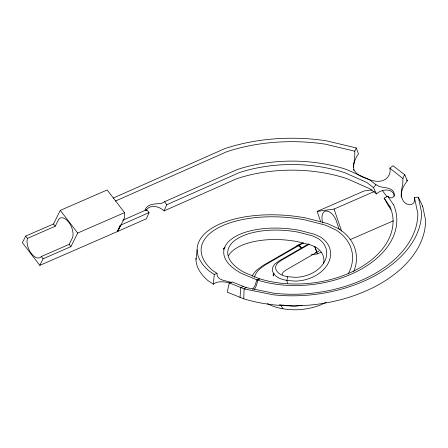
<?xml version="1.0" encoding="UTF-8"?>
<svg xmlns="http://www.w3.org/2000/svg" width="448" height="448" viewBox="0 0 448 448"><rect width="100%" height="100%" fill="white"/><g stroke="black" fill="none" stroke-linecap="round" stroke-linejoin="round"><path stroke-width="0.67" d="M124.572 212.632L124.55 217.806L117.779 231.403L39.81 265.362L22.4 242.698L25.682 236.102L53.508 223.983L60.278 210.386L107.167 189.963L124.572 212.632L77.689 233.055L70.918 246.646L43.092 258.77L39.81 265.362M401.268 197.131C400.719 191.072 403.62 185.343 407.4 180.807L404.818 174.838L392.98 165.715L389.889 168.174A11.564 7.946 -48 0 1 389.161 174.843C384.91 183.831 373.492 181.888 366.195 178.377C359.397 176.501 351.294 171.489 353.836 163.346M243.746 298.816L244.126 288.893L246.165 287.577L274.165 293.266A114.75 73.147 -5.8 0 0 417.833 213.483L414.4 197.35L418.354 197.176L422.638 206.164L425.6 220.074A121.822 77.655 -5.8 0 1 243.746 298.816L227.22 292.13L229.281 282.895L232.417 282.005L246.165 287.577M240.027 297.522L240.71 287.706L243.141 286.524M196.039 258.188A87.522 40.443 5 0 0 207.922 280.566L213.377 284.206L214.262 274.434L216.983 273.353C216.966 281.019 226.257 280.291 231.353 282.52M196.011 259.498L197.126 249.934M273.622 273.767L273.308 275.923L273.941 273.14L273.05 275.033L273.829 273.946M353.836 163.346A11.474 1.999 -82.8 0 0 354.754 151.189L356.261 147.946L326.603 140.857A134.008 77.37 0 0 0 224.918 148.585L113.204 198.072M309.193 244.25L281.142 260.445L277.827 262.937A16.279 9.397 0 0 0 287.728 276.713L286.804 280.437A11.379 3.13 -81 0 1 287.319 283.298M145.387 210.386L145.146 209.888L145.533 208.65L146.67 207.245A11.385 7.039 2.9 0 1 153.597 204.176C157.231 203.325 161.599 204.344 164.618 201.706L166.701 204.764L164.063 210.913C161.314 208.141 157.5 206.517 153.597 206.427A10.517 8.31 23.7 0 0 146.67 209.496L146.104 210.554M414.4 197.35C416.623 206.718 405.037 206.634 402.483 199.276C399.818 194.034 402.192 188.272 402.83 182.857C402.87 179.99 402.578 177.055 404.818 174.838M120.898 225.058L117.354 231.605L119.991 225.456L149.044 212.587L146.67 209.658L122.797 220.237M27.423 238.37L55.25 226.246L58.738 219.246A12.331 6.72 66.5 0 1 68.74 222.214A12.331 6.72 66.5 0 1 72.666 237.378L69.177 244.384L41.35 256.502A12.331 6.72 66.5 0 1 31.349 253.534A12.331 6.72 66.5 0 1 27.423 238.37L25.682 236.102M149.044 212.587L146.406 218.736L117.354 231.605M394.324 196.23C393.344 187.645 381.108 189.05 376.499 193.934L373.442 187.594L375.978 184.71L379.406 186.614L385.868 187.746A11.385 7.022 -3 0 1 392.795 190.798C394.106 192.231 394.677 194.253 393.938 196.101L392.795 197.45L390.981 197.977L389.222 197.456L387.733 196.258L384.171 198.117L388.259 205.598L390.863 209.434M224.694 247.408L223.171 249.161L225.07 247.128M145.992 210.375L146.67 209.658M213.377 284.206C217.017 281.114 222.41 281.618 226.828 282.279A11.234 4.978 6.6 0 1 229.583 283.03M389.967 206.59A89.27 56.907 -5.8 0 1 358.4 268.615A89.27 56.907 -5.8 0 1 259.694 278.818L257.65 280.146A11.418 5.141 -74.9 0 1 254.234 289.744M388.259 205.598L388.623 205.374M301.784 248.366A11.586 6.692 60 0 1 299.432 245.19L265.02 265.059L259.129 269.489A37.862 21.857 0 0 0 254.458 277.25M308.683 243.835L278.712 261.139L275.01 263.928A19.527 11.273 0 0 0 282.156 279.328L286.804 280.437L295.142 281.103A32.721 24.13 -10.8 0 0 327.729 264.135A32.721 24.13 -10.8 0 0 320.454 237.037L314.378 234.214L299.348 230.339A60.502 27.955 5 0 0 231.644 238.952A60.502 27.955 5 0 0 241.601 273.448L257.65 280.146A93.128 59.366 -5.8 0 0 360.634 269.506A93.128 59.366 -5.8 0 0 393.585 204.798M319.133 250.908L286.014 270.032L283.472 271.942A9.75 5.628 0 0 0 282.167 274.758M299.426 245.196L297.147 245.801L262.584 265.754L256.312 270.474A41.115 23.738 0 0 0 252.207 276.203M326.105 302.159L321.423 304.595A53.407 39.39 -10.8 0 1 282.968 308.762A34.597 19.975 0 0 1 267.456 303.587M259.683 278.83L256.844 279.866L255.27 284.894A11.334 6.02 -69 0 1 252.594 289.178M117.348 231.588L117.785 231.386M115.433 201.068L226.761 151.749A130.318 75.242 0 0 1 325.646 144.234L354.749 151.194M164.618 201.706L237.143 169.579A109.553 63.246 0 0 1 346.696 169.579L369.387 179.631L375.978 184.71M166.701 204.764L238.986 172.743A105.862 61.118 0 0 1 344.848 172.743L366.772 182.454L373.442 187.594M164.063 210.913L236.802 178.685A110.23 63.644 0 0 1 347.038 178.685L369.802 188.77L376.499 193.934M320.695 221.788L317.162 211.411L364.05 190.988L372.154 189.857M317.162 211.411L334.057 209.054L374.606 191.391M303.167 242.827L296.845 245.582L298.53 245.347L303.593 243.141M311.293 254.766L317.374 253.921L321.21 252.246M349.972 239.719L393.428 220.791M422.268 206.282L422.638 206.164M315.498 252.571L316.904 252.196L314.586 246.445M302.154 305.329L294.095 306.197L279.322 304.808M287.728 276.718L295.299 277.323A28.98 21.375 -10.8 0 0 324.162 262.293A28.98 21.375 -10.8 0 0 317.722 238.291L312.407 235.822L298.318 232.193A56.47 26.096 5 0 0 235.122 240.229A56.47 26.096 5 0 0 244.418 272.429L259.274 278.684M229.281 282.895L244.126 288.893L273.09 294.778A118.591 75.594 -5.8 0 0 421.574 212.324L418.354 197.176M216.983 273.353L212.464 270.334A83.205 38.444 5 0 1 218.019 227.948A83.205 38.444 5 0 1 305.15 219.906L325.483 225.148L335.871 229.975A53.794 39.67 -10.8 0 1 348.163 273.93M214.262 274.434L209.003 270.928A87.231 40.309 5 0 1 214.827 226.486A87.231 40.309 5 0 1 306.18 218.053L327.454 223.541L338.604 228.721A57.534 42.431 -10.8 0 1 353.78 271.51M406.33 179.984L407.4 180.807M389.889 168.174L402.836 178.506M60.278 210.386L77.689 233.055M53.508 223.983L55.25 226.246M69.177 244.384L70.918 246.646M41.35 256.502L43.092 258.77M382.564 190.814L387.027 196.818M387.733 196.258L393.529 204.809M384.171 198.117L389.922 206.601M280.65 305.122L282.968 308.762M299.382 245.207L300.81 247.52M334.057 209.054L341.561 231.101M339.226 229.449L336.006 219.985A12.331 6.72 66.5 0 0 325.881 211.036A12.331 6.72 66.5 0 0 322.493 221.872L322.924 223.132M314.804 246.366L317.374 253.921M356.261 147.946L358.478 153.899C355.65 157.78 353.601 162.568 353.595 167.423M353.696 169.271L353.763 170.498M228.458 255.713A56.756 26.225 5 0 1 297.562 241.657L311.461 245.241L316.182 247.43A24.853 18.329 -10.8 0 1 323.512 263.497M299.292 246.926A12.331 6.72 66.5 0 1 298.53 245.347"/></g></svg>
